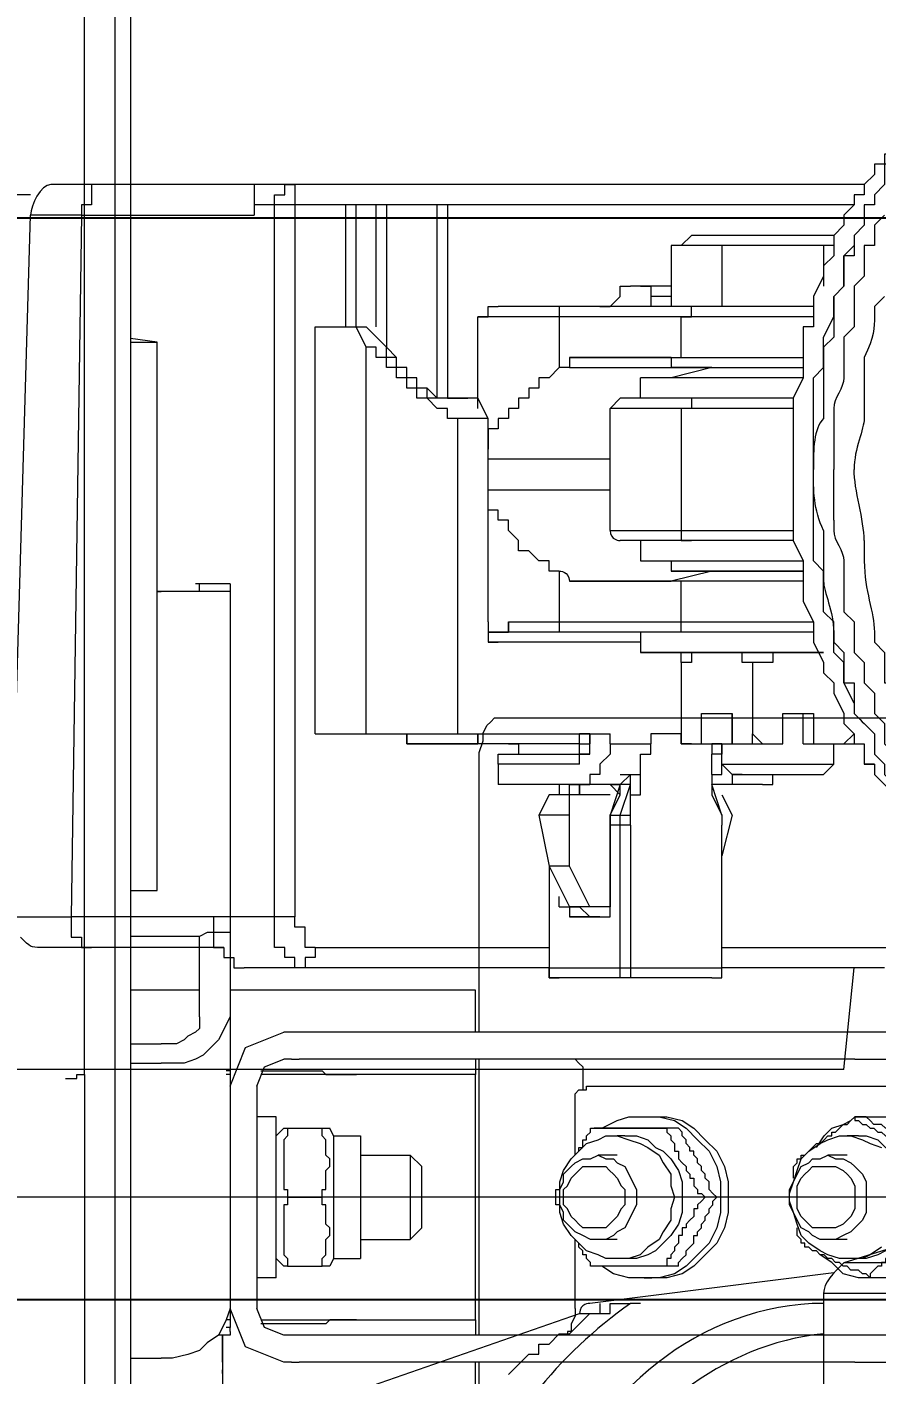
# Model space of a CAD drawing. Header units: millimetres. Extents: x 25083 to 52777, y 24772 to 45779.
# Drawn here: x 38619.2 to 38650.22, y 33425.93 to 33475.11 of the extents above; entities that cross this region are included whole.
import ezdxf

# ---------------------------------------------------------------- set-up
doc = ezdxf.new("R2010")
doc.units = ezdxf.units.MM
doc.layers.add('小车', color=7, linetype='Continuous')
doc.styles.get("Standard").update_dxf_attribs({"font": ''})
doc.styles.get('Standard').set_extended_font_data('SimSun')
doc.dimstyles.new('15', dxfattribs={"dimtxt": 15, "dimasz": 10, "dimexe": 2, "dimexo": 1, "dimgap": 1, "dimtad": 1, "dimdsep": 46, "dimtxsty": 'Standard', "dimcen": 2.5, "dimadec": 0, "dimazin": 0, "dimtfac": 1, "dimtmove": 2, "dimatfit": 3, "dimfxl": 1, "dimtolj": 1, "dimarcsym": 0})
doc.dimstyles.new('ISO-25', dxfattribs={"dimtxt": 2.5, "dimasz": 2.5, "dimexe": 1.25, "dimexo": 0.625, "dimtad": 1, "dimtxsty": 'Standard', "dimcen": 2.5, "dimadec": 0, "dimazin": 0, "dimtfac": 1, "dimtmove": 0, "dimatfit": 3, "dimfxl": 1, "dimarcsym": 0})

# ---------------------------------------------------------------- blocks, each defined once
blk = doc.blocks.new('*D925')
at = {"color": 0, "lineweight": -2}
for p, q in [((29677.862, 34881.662), (29677.862, 32448.293)), ((40733.017, 34757.645), (40733.017, 32448.293)), ((29680.362, 32449.543), (40730.517, 32449.543))]:
    blk.add_line(p, q, dxfattribs=at)
at = {"color": 0}
for points in [[(29680.362, 32449.96), (29680.362, 32449.127), (29677.862, 32449.543)], [(40730.517, 32449.127), (40730.517, 32449.96), (40733.017, 32449.543)]]:
    blk.add_solid(points, dxfattribs=at)
at = {"layer": 'DEFPOINTS', "color": 0}
for p in [(29677.862, 34882.287), (40733.017, 34758.27), (40733.017, 32449.543)]:
    blk.add_point(p, dxfattribs=at)
at = {"color": 0, "insert": (35205.439, 32451.628), "char_height": 2.5, "attachment_point": 5}
blk.add_mtext('11055,15', dxfattribs=at)
blk = doc.blocks.new('zw$D2F4')
at = {"color": 7, "lineweight": 5}
for points in [[(289.66, 871.58), (289.66, 1149.356)], [(257.723, 841.871), (257.723, 1145.643)], [(263.294, 872.322), (288.917, 871.58)], [(263.294, 872.322), (263.294, 870.094)], [(262.179, 864.524), (262.179, 871.208)], [(288.917, 869.723), (288.917, 871.58)], [(290.031, 841.128), (290.031, 870.837)], [(263.294, 870.094), (262.551, 870.094), (262.551, 869.723), (262.179, 869.723), (262.179, 869.351)], [(263.294, 861.924), (263.294, 870.094)], [(288.917, 869.723), (263.294, 870.094)], [(288.917, 869.723), (288.917, 863.41)], [(290.031, 868.98), (290.031, 869.351), (289.289, 869.351), (289.289, 869.723), (288.917, 869.723)], [(242.869, 868.609), (248.811, 851.526)], [(263.294, 864.895), (262.179, 864.895), (262.179, 864.524)], [(262.179, 864.524), (261.808, 864.524), (261.808, 864.152), (261.437, 864.152), (261.437, 863.781)], [(261.437, 852.64), (261.437, 863.781)], [(289.289, 863.41), (288.917, 863.41)], [(289.289, 860.067), (289.289, 863.41)], [(290.031, 863.038), (290.031, 863.41), (289.289, 863.41)], [(261.437, 861.924), (261.808, 861.924), (261.808, 862.296), (262.179, 862.296), (262.179, 862.667), (262.551, 862.667), (263.294, 862.667)], [(263.294, 862.667), (289.289, 862.667)], [(289.289, 862.667), (289.66, 862.667), (289.66, 862.296), (290.031, 862.296)], [(290.031, 862.296), (290.031, 861.924), (289.289, 861.924)], [(262.179, 861.182), (261.808, 861.182), (261.808, 861.553), (261.437, 861.553), (261.437, 861.924)], [(262.179, 861.182), (262.179, 861.553), (262.922, 861.553), (262.922, 861.924), (263.294, 861.924)], [(289.289, 861.924), (263.294, 861.924)], [(262.179, 861.182), (262.179, 852.64)], [(269.978, 861.182), (269.978, 850.412)], [(269.978, 861.182), (284.832, 861.182)], [(284.832, 861.182), (284.832, 859.325)], [(284.832, 860.067), (289.289, 860.067)], [(289.289, 841.499), (289.289, 860.067)], [(269.978, 859.325), (284.09, 859.325)], [(281.49, 855.982), (281.49, 856.354), (281.861, 856.354), (281.861, 856.725), (282.233, 857.097), (282.233, 857.468), (282.604, 857.468), (282.604, 857.839), (282.976, 857.839), (282.976, 858.211), (283.347, 858.211), (283.347, 858.582), (283.718, 858.582), (283.718, 858.953), (284.09, 858.953), (284.09, 859.325)], [(284.832, 859.696), (284.09, 859.325)], [(284.832, 859.325), (284.09, 858.582)], [(284.09, 858.582), (284.832, 859.325)], [(289.289, 859.696), (284.832, 859.696)], [(289.289, 841.499), (289.289, 859.696)], [(284.832, 858.953), (289.289, 858.953)], [(282.233, 856.354), (282.233, 856.725), (282.604, 857.097), (282.604, 857.468), (282.976, 857.468), (282.976, 857.839), (283.347, 857.839), (283.347, 858.211), (283.718, 858.211), (284.09, 858.582)], [(282.233, 856.354), (282.233, 857.097), (282.604, 857.097), (282.604, 857.468), (282.976, 857.468), (282.976, 857.839), (283.347, 857.839), (283.347, 858.211), (283.718, 858.211), (283.718, 858.582), (284.09, 858.582)], [(289.289, 858.582), (284.09, 858.582)], [(269.607, 857.839), (269.607, 855.24)], [(269.607, 851.526), (269.607, 857.839)], [(269.978, 857.839), (269.607, 857.839)], [(269.607, 857.839), (269.978, 857.839)], [(282.233, 856.725), (289.289, 856.725)], [(282.233, 856.354), (282.233, 855.611)], [(282.233, 855.24), (282.233, 856.354)], [(289.289, 856.354), (282.233, 856.354)], [(281.49, 855.982), (269.978, 855.982)], [(281.49, 854.868), (281.49, 855.982)], [(282.233, 855.24), (282.233, 855.611)], [(269.607, 855.24), (269.978, 855.24)], [(269.607, 855.24), (269.978, 855.24)], [(269.978, 855.24), (269.607, 855.24)], [(269.978, 855.24), (269.978, 851.526)], [(273.32, 849.298), (273.32, 854.868)], [(274.063, 854.868), (273.32, 854.868), (273.32, 854.497)], [(273.692, 854.868), (273.692, 854.126)], [(274.063, 854.126), (273.692, 854.126), (273.692, 854.868)], [(274.063, 854.868), (281.49, 854.868)], [(275.92, 852.269), (275.92, 852.64), (276.291, 852.64), (276.291, 853.012), (276.662, 853.383), (276.662, 853.754), (277.034, 853.754), (277.405, 854.126), (277.777, 854.126), (277.777, 854.497), (278.148, 854.497), (278.148, 854.868), (278.519, 854.868)], [(278.891, 854.868), (278.891, 850.412)], [(280.005, 850.412), (280.005, 854.868)], [(283.347, 852.269), (282.976, 852.64), (282.976, 853.012), (282.604, 853.012), (282.604, 853.383), (282.233, 853.383), (282.233, 853.754), (281.861, 853.754), (281.861, 854.126), (281.49, 854.126), (281.49, 854.497), (281.119, 854.497), (281.119, 854.868), (280.747, 854.868), (280.376, 854.868)], [(281.49, 854.868), (282.233, 855.24)], [(281.861, 855.24), (285.204, 855.24)], [(285.204, 842.985), (285.204, 855.24)], [(285.204, 855.24), (285.204, 854.868), (285.575, 854.868), (285.575, 854.497)], [(268.121, 850.041), (268.121, 854.497)], [(268.864, 854.497), (268.121, 854.497)], [(268.864, 851.526), (268.864, 854.497)], [(268.864, 854.497), (269.235, 854.497), (269.235, 854.126)], [(273.32, 849.298), (273.32, 854.497)], [(285.575, 842.985), (285.575, 854.497)], [(246.582, 854.126), (247.325, 853.383), (247.325, 853.012), (247.696, 853.012), (247.696, 852.64), (248.068, 852.269), (248.068, 851.898), (248.811, 851.155), (248.811, 850.783)], [(269.235, 854.126), (269.235, 851.526)], [(269.607, 854.126), (269.607, 853.754)], [(269.607, 854.126), (269.607, 853.754)], [(273.692, 842.985), (273.692, 854.126)], [(273.692, 854.126), (274.063, 854.126)], [(274.063, 854.126), (274.063, 842.985)], [(269.607, 853.754), (269.235, 853.754)], [(269.607, 851.526), (269.607, 853.754)], [(267.007, 853.012), (265.15, 852.64)], [(267.75, 852.64), (267.007, 853.012)], [(267.007, 851.898), (267.007, 853.012)], [(261.437, 852.64), (261.065, 852.64), (261.065, 852.269)], [(261.065, 852.269), (261.065, 852.64), (261.437, 852.64)], [(264.779, 852.64), (261.437, 852.64)], [(265.15, 852.64), (261.437, 852.64)], [(261.437, 852.64), (261.437, 850.041)], [(265.15, 852.64), (263.665, 851.898)], [(265.15, 851.898), (265.15, 852.64)], [(267.75, 850.412), (267.75, 852.64)], [(261.065, 846.699), (261.065, 852.269)], [(263.665, 852.269), (263.665, 851.898), (263.294, 851.898)], [(263.665, 852.269), (264.036, 852.269)], [(263.665, 852.269), (263.665, 851.526)], [(268.121, 852.269), (267.75, 852.269)], [(268.121, 852.269), (267.75, 852.269)], [(268.121, 851.898), (268.121, 852.269)], [(274.063, 852.269), (273.692, 852.269)], [(275.92, 852.269), (274.063, 852.269)], [(285.204, 852.269), (283.347, 852.269)], [(285.575, 852.269), (285.204, 852.269)], [(248.811, 851.526), (248.811, 850.783)], [(263.294, 850.783), (263.294, 851.898)], [(263.665, 851.898), (263.294, 851.898), (263.294, 851.526)], [(263.294, 851.526), (263.294, 851.898)], [(263.294, 851.526), (263.294, 850.783)], [(263.294, 851.155), (263.665, 851.526)], [(263.665, 850.412), (263.665, 851.898)], [(263.665, 851.155), (265.15, 851.898)], [(265.15, 851.898), (267.007, 851.898)], [(267.007, 851.898), (267.75, 851.898)], [(267.75, 851.898), (268.121, 851.898)], [(267.75, 851.526), (268.121, 851.526), (268.121, 851.155)], [(268.121, 851.155), (268.121, 851.526), (267.75, 851.526)], [(268.121, 851.155), (268.121, 851.526), (267.75, 851.526)], [(267.75, 851.526), (268.121, 851.526)], [(268.121, 850.041), (268.121, 851.898)], [(268.121, 851.898), (268.121, 851.526)], [(268.121, 851.526), (268.121, 851.898)], [(268.121, 851.526), (268.121, 851.155)], [(269.607, 850.412), (269.235, 850.412), (268.864, 850.783), (268.493, 850.783), (268.493, 851.155), (268.121, 851.155), (268.121, 851.526)], [(268.864, 851.526), (269.235, 851.526), (269.235, 851.155), (269.607, 851.155)], [(268.864, 851.526), (269.235, 851.526)], [(269.235, 851.526), (269.235, 851.155)], [(269.235, 851.155), (269.235, 851.526), (269.607, 851.526)], [(269.607, 851.155), (269.978, 851.155), (269.978, 851.526)], [(269.607, 851.526), (269.607, 851.155)], [(269.607, 851.526), (269.978, 851.526)], [(275.548, 847.813), (275.548, 851.898)], [(275.548, 851.898), (275.548, 848.184)], [(275.548, 843.356), (275.548, 851.898)], [(283.718, 851.898), (283.347, 851.898)], [(283.347, 851.898), (283.347, 847.813)], [(283.718, 851.898), (283.718, 843.356)], [(283.718, 848.184), (283.718, 851.898)], [(250.296, 842.242), (249.182, 851.155)], [(268.121, 850.412), (268.121, 851.155)], [(269.235, 851.155), (269.607, 851.155)], [(269.978, 851.155), (269.607, 851.155)], [(269.607, 851.155), (269.978, 851.155)], [(248.811, 850.783), (248.811, 850.412), (249.182, 850.412), (249.182, 849.669)], [(249.182, 850.783), (248.811, 850.783)], [(263.294, 850.783), (263.294, 850.412), (263.665, 850.412)], [(263.294, 850.783), (263.294, 850.412), (263.665, 850.412)], [(285.575, 850.783), (285.575, 850.412), (285.946, 850.041), (286.318, 850.041)], [(261.065, 850.041), (261.437, 850.041)], [(261.437, 849.669), (261.065, 849.669), (261.065, 850.041)], [(261.437, 850.041), (266.636, 850.041)], [(261.437, 850.041), (261.437, 846.327)], [(266.636, 850.412), (263.665, 850.412)], [(263.665, 850.412), (266.636, 850.412)], [(266.636, 849.669), (266.636, 850.412)], [(266.636, 850.412), (267.007, 850.412)], [(267.007, 850.412), (266.636, 850.412)], [(266.636, 850.041), (267.007, 850.041)], [(268.121, 850.041), (267.007, 850.412)], [(267.007, 850.412), (267.75, 850.041)], [(267.007, 850.412), (267.007, 850.041)], [(267.007, 850.041), (268.121, 849.669)], [(267.007, 850.041), (267.007, 849.669)], [(268.121, 850.412), (267.75, 850.041)], [(267.75, 850.041), (268.121, 850.041)], [(268.121, 850.412), (268.121, 850.041)], [(268.121, 850.412), (268.121, 850.041)], [(268.121, 849.669), (268.121, 850.041)], [(268.121, 850.041), (268.493, 849.669), (268.493, 849.298), (268.864, 849.298)], [(268.493, 850.041), (268.493, 849.298)], [(269.607, 850.412), (269.978, 850.412)], [(269.607, 850.412), (269.607, 848.927)], [(277.034, 843.728), (277.034, 850.041)], [(277.405, 850.412), (281.861, 850.412)], [(277.405, 850.412), (277.405, 843.728)], [(281.861, 843.728), (281.861, 850.412)], [(282.233, 843.728), (282.233, 850.041)], [(286.318, 850.041), (286.318, 849.669)], [(266.636, 849.669), (261.437, 849.669)], [(266.636, 849.669), (267.007, 849.669)], [(267.007, 849.669), (267.75, 849.669)], [(267.75, 849.669), (267.75, 849.298), (268.493, 849.298)], [(267.75, 849.669), (268.121, 849.669)], [(268.121, 849.669), (268.493, 849.669)], [(286.318, 848.184), (286.318, 849.669)], [(268.864, 849.298), (269.235, 849.298), (269.235, 848.927), (269.607, 848.927)], [(273.692, 849.298), (272.949, 849.298)], [(272.949, 849.298), (272.949, 842.614)], [(272.949, 842.614), (272.949, 849.298)], [(273.692, 842.985), (273.692, 849.298)], [(277.034, 849.298), (276.291, 849.298)], [(276.291, 849.298), (276.291, 843.356)], [(282.233, 849.298), (282.976, 849.298)], [(282.976, 843.356), (282.976, 849.298)], [(286.318, 849.298), (286.318, 848.927), (285.946, 848.927)], [(269.978, 848.555), (269.978, 848.927), (269.607, 848.927)], [(269.978, 847.813), (269.978, 848.555)], [(285.946, 848.927), (285.575, 848.927)], [(285.946, 848.184), (285.946, 848.927)], [(275.92, 846.699), (275.548, 848.184)], [(275.548, 843.356), (275.548, 848.184)], [(276.291, 848.184), (275.92, 848.184)], [(275.92, 848.184), (275.92, 843.356)], [(275.92, 846.699), (275.92, 848.184)], [(283.347, 846.699), (282.976, 848.184)], [(282.976, 843.356), (282.976, 848.184)], [(283.718, 848.184), (283.347, 848.184)], [(283.347, 848.184), (283.347, 843.356)], [(283.347, 846.699), (283.347, 848.184)], [(287.803, 848.184), (285.575, 848.184)], [(287.803, 847.813), (287.803, 848.184)], [(269.607, 847.441), (269.607, 847.813), (269.978, 847.813)], [(269.978, 847.813), (269.607, 847.813), (269.607, 847.07)], [(272.578, 847.813), (269.978, 847.813)], [(272.578, 847.813), (272.949, 847.813), (272.949, 847.441)], [(272.949, 847.07), (272.949, 847.441), (272.578, 847.441), (272.578, 847.813)], [(273.692, 847.441), (273.692, 847.813), (274.063, 847.813)], [(274.063, 847.813), (275.548, 847.813)], [(277.405, 847.813), (277.034, 847.813), (277.034, 847.441)], [(281.861, 847.813), (277.405, 847.813)], [(282.233, 847.441), (281.861, 847.441), (281.861, 847.813)], [(283.718, 847.813), (285.204, 847.813)], [(285.204, 847.813), (285.204, 847.441), (285.575, 847.441)], [(288.175, 847.441), (287.803, 847.813)], [(287.803, 846.327), (287.803, 847.813)], [(269.607, 847.441), (269.607, 845.956)], [(269.607, 847.07), (270.721, 847.07)], [(270.721, 847.07), (270.721, 845.956)], [(272.949, 846.699), (272.949, 847.07)], [(288.175, 842.242), (288.175, 847.441)], [(261.065, 846.699), (261.065, 846.327), (261.437, 846.327)], [(261.065, 846.699), (261.065, 846.327), (261.437, 846.327)], [(267.007, 846.327), (268.121, 846.699)], [(267.75, 846.699), (267.007, 846.327)], [(268.121, 846.699), (267.75, 846.699)], [(268.121, 844.842), (268.121, 846.699)], [(268.493, 846.699), (268.121, 846.699)], [(268.493, 846.699), (269.235, 846.699)], [(268.493, 846.699), (269.235, 846.699)], [(268.493, 846.699), (268.493, 846.327)], [(269.235, 846.327), (269.235, 846.699)], [(269.607, 846.327), (269.607, 846.699), (269.235, 846.699)], [(269.607, 846.327), (269.235, 846.327), (269.235, 846.699)], [(275.92, 843.356), (275.92, 846.699)], [(283.347, 846.699), (283.347, 843.356)], [(261.437, 846.327), (266.636, 846.327)], [(261.437, 846.327), (266.636, 846.327)], [(261.437, 840.385), (261.437, 846.327)], [(262.179, 846.327), (262.179, 839.643)], [(267.007, 845.956), (265.522, 846.327)], [(267.007, 846.327), (266.636, 846.327)], [(267.007, 846.327), (266.636, 846.327)], [(267.75, 846.327), (267.007, 845.956)], [(268.493, 845.584), (268.493, 845.956), (268.121, 845.956), (268.121, 846.327)], [(268.493, 846.327), (268.864, 846.327)], [(268.493, 845.956), (268.864, 846.327)], [(268.864, 846.327), (269.607, 846.327)], [(268.864, 846.327), (268.864, 842.242)], [(272.578, 845.213), (272.578, 845.584), (272.949, 845.584), (272.949, 846.327)], [(287.803, 846.327), (285.575, 846.327)], [(287.803, 842.614), (287.803, 845.956), (287.803, 846.327)], [(268.493, 845.956), (268.493, 842.614)], [(270.721, 845.956), (269.607, 845.956)], [(269.607, 845.956), (270.721, 845.956)], [(269.607, 845.956), (269.607, 844.099)], [(269.607, 845.956), (269.607, 845.213), (269.978, 845.213)], [(269.978, 845.213), (269.607, 844.842), (269.607, 844.099)], [(272.578, 845.213), (269.978, 845.213)], [(272.949, 843.356), (272.949, 844.47), (272.578, 844.47), (272.578, 845.213)], [(268.121, 844.842), (268.121, 844.47), (268.493, 844.47), (268.493, 844.099)], [(269.607, 844.099), (270.721, 844.099)], [(270.721, 844.099), (270.721, 842.985)], [(289.289, 841.499), (288.917, 841.871), (288.546, 841.871), (288.175, 842.242), (287.432, 842.242), (287.061, 842.614), (286.689, 842.614), (285.946, 842.985), (284.832, 842.985), (284.832, 843.356), (282.976, 843.356), (282.233, 843.728), (277.034, 843.728), (276.291, 843.356), (275.92, 843.356), (275.177, 843.356), (274.806, 843.356), (274.063, 842.985), (273.32, 842.985), (272.578, 842.614), (272.206, 842.614), (271.835, 842.242), (271.463, 842.242), (270.721, 841.871), (270.349, 841.871), (269.978, 841.499), (269.607, 841.499)], [(269.607, 843.356), (270.721, 843.356)], [(269.607, 843.356), (269.607, 841.499)], [(249.553, 842.614), (244.726, 842.614)], [(249.553, 842.614), (249.553, 807.334)], [(268.493, 842.614), (268.864, 842.242)], [(270.721, 842.985), (269.607, 842.985)], [(269.607, 842.985), (269.607, 841.871), (269.978, 841.499)], [(271.092, 841.499), (271.835, 841.871), (272.578, 841.871), (272.949, 842.242), (274.063, 842.242), (274.434, 842.614), (275.92, 842.614), (276.291, 842.985), (282.976, 842.985), (283.347, 842.614), (284.09, 842.614), (284.461, 842.614), (285.204, 842.242), (285.946, 842.242), (286.318, 841.871), (287.432, 841.871), (287.803, 841.499)], [(288.175, 841.499), (287.432, 841.499), (287.432, 841.871), (286.318, 841.871), (285.946, 842.242), (284.461, 842.242), (284.09, 842.614), (283.347, 842.614)], [(287.803, 842.614), (286.318, 842.614)], [(287.803, 842.242), (287.803, 842.614)], [(268.864, 842.242), (269.607, 842.242)], [(273.692, 842.242), (273.32, 842.242), (272.949, 841.871), (271.835, 841.871), (271.835, 841.499), (270.721, 841.499)], [(252.153, 837.043), (250.667, 841.871)], [(250.667, 807.706), (250.667, 841.871)], [(257.723, 841.871), (261.437, 841.499)], [(275.92, 841.871), (274.434, 841.871), (274.063, 841.499), (272.949, 841.499), (272.578, 841.128), (271.835, 841.128), (271.463, 840.757), (270.721, 840.757)], [(287.803, 841.128), (286.689, 841.128), (286.318, 841.499), (284.832, 841.499), (284.461, 841.871), (283.347, 841.871)], [(269.607, 841.499), (269.607, 841.128), (268.864, 841.128), (268.864, 840.757), (268.493, 840.757), (267.007, 839.271)], [(268.864, 841.128), (268.864, 840.757)], [(268.864, 840.757), (268.864, 841.128)], [(269.978, 841.499), (269.607, 841.499)], [(295.23, 835.186), (295.23, 835.558), (294.859, 835.558), (294.859, 836.3), (294.488, 836.672), (294.488, 837.043), (294.116, 837.043), (294.116, 837.415), (293.374, 838.157), (293.374, 838.529), (293.002, 838.529), (291.888, 839.643), (291.517, 839.643), (291.145, 840.014), (290.774, 840.014), (290.774, 840.385), (290.031, 840.385), (289.66, 840.757), (289.289, 840.757), (289.289, 841.128), (288.546, 841.128), (288.175, 841.499)], [(291.888, 839.271), (291.888, 839.643), (291.517, 839.643), (291.517, 840.014), (291.145, 840.014), (291.145, 840.385), (290.774, 840.385), (290.774, 840.757), (290.403, 840.757), (290.031, 841.128), (289.66, 841.128), (289.66, 841.499), (289.289, 841.499)], [(270.721, 840.757), (270.349, 840.385), (269.607, 840.385), (269.235, 840.014), (268.864, 840.014), (268.493, 839.643), (268.121, 839.643), (267.007, 838.529), (266.636, 838.529), (264.779, 836.672), (264.408, 836.3), (264.408, 835.929), (264.036, 835.558), (264.036, 834.815), (263.665, 834.815), (263.665, 832.587)], [(269.978, 840.757), (269.235, 840.757), (268.864, 840.385), (268.493, 840.385), (268.121, 840.014), (267.75, 840.014), (267.75, 839.643), (267.378, 839.643), (266.264, 838.529), (265.893, 838.529), (265.893, 838.157), (265.522, 838.157), (265.522, 837.786), (265.15, 837.786), (265.15, 837.415), (264.779, 837.043), (264.779, 836.672), (264.408, 836.672), (264.408, 835.929), (264.036, 835.558), (264.036, 835.186)], [(273.692, 840.757), (273.32, 840.757), (272.949, 840.385), (271.835, 840.385), (271.835, 840.014), (270.721, 840.014), (270.721, 839.643)], [(285.946, 840.385), (285.575, 840.757), (285.204, 840.757)], [(288.917, 840.385), (288.546, 840.757), (287.803, 840.757)]]:
    blk.add_lwpolyline(points, dxfattribs=at)
for points in [[(262.179, 871.208), (262.179, 871.58), (262.179, 871.58), (262.551, 871.951)], [(290.031, 870.837), (290.031, 871.208), (289.289, 871.58), (288.917, 871.58)], [(289.289, 859.696), (289.289, 860.067), (289.289, 860.067), (289.289, 860.067)], [(284.09, 858.582), (284.09, 858.582), (284.09, 858.582), (284.09, 858.582)], [(249.182, 849.669), (247.325, 852.269), (244.726, 854.497), (241.755, 855.24)], [(269.607, 853.754), (269.235, 853.754), (269.235, 853.754), (269.235, 853.754)], [(249.182, 842.614), (249.182, 847.07), (245.84, 851.155), (241.755, 852.269)], [(268.121, 852.269), (268.121, 852.269), (268.121, 852.269), (268.121, 852.269)], [(275.92, 852.269), (275.92, 852.269), (275.92, 851.898), (275.548, 851.898)], [(283.347, 851.898), (283.347, 851.898), (283.347, 852.269), (283.347, 852.269)], [(249.182, 851.155), (249.182, 851.155), (249.182, 851.526), (248.811, 851.526)], [(268.121, 851.898), (268.121, 851.898), (268.121, 851.898), (268.121, 851.898)], [(268.121, 851.526), (268.121, 851.526), (268.121, 851.526), (268.121, 851.898)], [(268.121, 851.526), (268.121, 851.526), (268.121, 851.526), (268.121, 851.526)], [(269.235, 851.155), (269.235, 851.155), (269.235, 851.155), (269.235, 851.155)], [(248.068, 842.614), (247.696, 846.327), (245.097, 849.669), (241.755, 850.783)], [(268.121, 850.412), (268.121, 850.412), (268.121, 850.412), (268.121, 850.412)], [(268.121, 850.412), (268.121, 850.412), (268.121, 850.412), (268.121, 850.412)], [(268.121, 850.412), (268.121, 850.412), (268.121, 850.412), (268.121, 850.412)], [(268.121, 850.412), (268.121, 850.412), (268.121, 850.412), (268.121, 850.412)], [(268.121, 850.041), (268.121, 850.041), (268.121, 850.041), (268.121, 850.041)], [(268.121, 850.041), (268.121, 850.041), (268.121, 850.041), (268.121, 850.041)], [(277.405, 850.412), (277.034, 850.412), (277.034, 850.041), (277.034, 850.041)], [(282.233, 850.041), (282.233, 850.041), (281.861, 850.412), (281.861, 850.412)], [(249.182, 849.298), (249.182, 849.669), (249.182, 849.669), (249.182, 849.669)], [(272.949, 849.298), (272.949, 849.298), (272.949, 849.298), (272.949, 849.298)], [(273.692, 849.298), (273.692, 849.298), (273.692, 849.298), (273.692, 849.298)], [(273.692, 849.298), (273.692, 849.298), (273.692, 849.298), (273.692, 849.298)], [(261.065, 846.699), (261.065, 846.699), (261.065, 846.699), (261.065, 846.699)], [(261.065, 846.699), (261.065, 846.699), (261.065, 846.699), (261.065, 846.699)], [(268.121, 846.699), (267.75, 846.699), (267.75, 846.699), (267.75, 846.699)], [(268.493, 846.699), (268.121, 846.699), (268.121, 846.699), (268.121, 846.699)], [(269.235, 846.699), (269.235, 846.699), (269.235, 846.699), (269.235, 846.699)], [(269.235, 846.699), (269.235, 846.699), (269.235, 846.699), (269.235, 846.699)], [(267.007, 846.327), (267.007, 846.327), (267.007, 846.327), (267.007, 846.327)], [(269.607, 845.956), (269.607, 845.956), (269.607, 845.956), (269.607, 845.956)], [(272.949, 842.614), (272.949, 842.985), (272.949, 843.356), (272.949, 843.356)], [(250.667, 841.871), (250.296, 842.242), (249.925, 842.614), (249.553, 842.614)], [(275.548, 842.614), (275.177, 842.614), (274.434, 842.242), (273.692, 842.242)], [(275.92, 842.614), (275.92, 842.614), (275.92, 842.614), (275.548, 842.614)], [(277.405, 842.614), (277.034, 842.614), (276.291, 842.614), (275.92, 842.614)], [(277.405, 842.614), (278.148, 842.985), (278.891, 842.985), (279.633, 842.985)], [(277.405, 842.614), (277.405, 842.614), (277.405, 842.614), (277.405, 842.614)], [(281.49, 842.614), (281.119, 842.985), (280.376, 842.985), (279.633, 842.985)], [(281.861, 842.614), (281.861, 842.614), (281.49, 842.614), (281.49, 842.614)], [(282.976, 842.614), (282.604, 842.614), (282.233, 842.614), (281.861, 842.614)], [(283.347, 842.614), (283.347, 842.614), (283.347, 842.614), (282.976, 842.614)], [(277.405, 842.242), (277.034, 842.242), (276.662, 841.871), (276.291, 841.871)], [(277.777, 842.242), (277.777, 842.242), (277.405, 842.242), (277.405, 842.242)], [(277.777, 842.242), (278.519, 842.242), (278.891, 842.242), (279.633, 842.242)], [(281.49, 842.242), (280.747, 842.242), (280.376, 842.242), (279.633, 842.242)], [(281.861, 842.242), (281.861, 842.242), (281.49, 842.242), (281.49, 842.242)], [(282.976, 841.871), (282.604, 841.871), (282.233, 842.242), (281.861, 842.242)], [(276.291, 841.871), (276.291, 841.871), (275.92, 841.871), (275.92, 841.871)], [(283.347, 841.871), (282.976, 841.871), (282.976, 841.871), (282.976, 841.871)], [(270.721, 841.499), (270.349, 841.128), (270.349, 841.128), (269.978, 840.757)], [(271.092, 841.499), (271.092, 841.499), (271.092, 841.499), (270.721, 841.499)], [(276.291, 841.128), (275.177, 841.128), (274.434, 840.757), (273.692, 840.757)], [(277.034, 841.128), (276.662, 841.128), (276.662, 841.128), (276.291, 841.128)], [(276.291, 841.128), (276.291, 841.128), (276.291, 841.128), (276.291, 841.128)], [(277.034, 841.128), (277.777, 841.128), (278.891, 841.499), (279.633, 841.499)], [(281.49, 841.128), (281.119, 841.128), (280.376, 841.499), (279.633, 841.499)], [(282.233, 841.128), (281.861, 841.128), (281.861, 841.128), (281.49, 841.128)], [(282.976, 841.128), (282.604, 841.128), (282.604, 841.128), (282.233, 841.128)], [(283.718, 841.128), (283.347, 841.128), (283.347, 841.128), (282.976, 841.128)], [(285.204, 840.757), (284.832, 840.757), (284.461, 840.757), (283.718, 841.128)], [(288.175, 841.499), (288.175, 841.499), (287.803, 841.499), (287.803, 841.499)], [(287.803, 840.757), (287.803, 840.757), (287.803, 841.128), (287.803, 841.128)]]:
    blk.add_open_spline(points, degree=3, dxfattribs=at)
blk = doc.blocks.new('*D470')
at = {"layer": 'DEFPOINTS', "color": 0}
for p in [(36180.039, 116639.326), (36197.537, 116639.326), (36197.537, 116438.26)]:
    blk.add_point(p, dxfattribs=at)
at = {"layer": '小车', "color": 0, "linetype": 'Continuous', "lineweight": -2}
for p, q in [((36180.039, 116638.326), (36180.039, 116436.26)), ((36197.537, 116638.326), (36197.537, 116436.26)), ((36170.039, 116438.26), (36160.039, 116438.26)), ((36180.039, 116438.26), (36197.537, 116438.26)), ((36207.537, 116438.26), (36217.537, 116438.26))]:
    blk.add_line(p, q, dxfattribs=at)
at = {"layer": '小车', "color": 0}
for points in [[(36170.039, 116439.926), (36170.039, 116436.593), (36180.039, 116438.26)], [(36207.537, 116439.926), (36207.537, 116436.593), (36197.537, 116438.26)]]:
    blk.add_solid(points, dxfattribs=at)
at = {"layer": '小车', "color": 0, "insert": (36193.655, 116438.26), "char_height": 15, "attachment_point": 5}
blk.add_mtext('\\A1;17.5', dxfattribs=at)
blk = doc.blocks.new('A$C1A4175F5')
at = {"layer": '小车', "color": 7, "lineweight": 0}
for points in [[(971.501, 773.421), (971.501, 232.516)], [(972.06, 232.376), (972.06, 773.561)], [(973.18, 232.516), (973.18, 314.128)], [(970.521, 259.253), (971.501, 259.393)], [(971.501, 259.253), (970.521, 259.253)], [(970.521, 239.235), (970.521, 259.253)], [(967.861, 250.434), (967.861, 250.154)], [(967.861, 250.434), (968.001, 250.434)], [(967.861, 250.434), (968.981, 250.434)], [(968.981, 250.154), (968.981, 250.434)], [(968.981, 250.434), (969.121, 250.434)], [(967.861, 250.154), (968.001, 250.154), (968.141, 250.154), (968.281, 250.154), (968.561, 250.154), (968.841, 250.154), (969.121, 250.154), (969.541, 250.154), (969.961, 250.154), (970.381, 250.154)], [(967.861, 250.154), (967.861, 237.696)], [(968.981, 250.154), (969.121, 250.154), (969.401, 250.154), (969.541, 250.154), (969.821, 250.154), (970.101, 250.154), (970.381, 250.154)], [(970.381, 250.154), (970.521, 250.154)], [(970.521, 250.154), (970.381, 250.154)], [(958.062, 245.535), (934.684, 245.535)], [(958.762, 243.575), (958.762, 243.995), (958.762, 244.275), (958.622, 244.695), (958.622, 244.975), (958.482, 245.255), (958.342, 245.395), (958.202, 245.535), (958.062, 245.535)], [(958.762, 234.056), (958.762, 243.575)], [(971.501, 239.235), (970.521, 239.235)], [(967.861, 237.696), (968.001, 237.696), (968.141, 237.696), (968.281, 237.696), (968.701, 237.696), (968.981, 237.556), (969.401, 237.556), (969.961, 237.556), (970.381, 237.556)], [(967.861, 237.696), (967.861, 236.156)], [(968.981, 236.156), (968.981, 237.556)], [(970.381, 237.556), (971.501, 237.556)], [(967.861, 236.156), (967.861, 234.616)], [(968.981, 234.616), (968.981, 236.156)], [(958.902, 234.056), (958.902, 235.596)], [(958.902, 235.596), (967.861, 235.596)], [(968.981, 235.596), (971.501, 235.596)], [(967.861, 234.616), (968.001, 234.336), (968.141, 234.056), (968.281, 233.776), (968.561, 233.496), (968.841, 233.216), (969.121, 233.076), (969.541, 232.936), (969.961, 232.936), (970.381, 232.936)], [(967.861, 234.616), (967.861, 223.977)], [(968.981, 234.616), (968.981, 234.476), (968.981, 234.196), (969.121, 234.056), (969.401, 233.916), (969.541, 233.776), (969.821, 233.636), (970.101, 233.636), (970.381, 233.636)], [(942.104, 234.056), (945.043, 234.056)], [(945.043, 234.056), (965.341, 234.056)], [(965.341, 234.056), (965.621, 234.056)], [(965.621, 234.056), (965.901, 234.056)], [(967.861, 232.096), (967.301, 233.496), (965.901, 234.056)], [(971.501, 233.636), (970.381, 233.636)], [(945.043, 233.076), (942.104, 233.076)], [(945.043, 233.076), (965.341, 233.076)], [(955.262, 233.076), (955.122, 232.936), (954.982, 232.796), (954.982, 232.656), (954.982, 232.516), (954.982, 232.376), (954.982, 232.236), (954.982, 232.096)], [(958.762, 222.997), (958.762, 233.076)], [(958.902, 233.076), (958.902, 232.516)], [(966.741, 232.656), (966.461, 232.656), (966.321, 232.656), (966.181, 232.656), (966.041, 232.656), (965.901, 232.656), (965.761, 232.656), (965.621, 232.656), (965.341, 232.656), (965.201, 232.656), (965.061, 232.656), (964.921, 232.656), (964.781, 232.656), (964.641, 232.656), (964.501, 232.656), (964.361, 232.516), (964.221, 232.516), (964.081, 232.516), (963.941, 232.516)], [(965.621, 233.076), (965.341, 233.076)], [(965.621, 233.076), (965.901, 233.076)], [(966.881, 232.096), (966.601, 232.796), (965.901, 233.076)], [(967.861, 232.656), (968.001, 232.656)], [(971.501, 232.936), (970.381, 232.936)], [(958.902, 232.516), (966.741, 232.516)], [(958.902, 223.557), (958.902, 232.516)], [(963.941, 232.516), (963.801, 232.516), (963.661, 232.516), (963.521, 232.516), (963.381, 232.516), (963.241, 232.516)], [(967.861, 232.516), (968.001, 232.516)], [(971.501, 232.516), (971.501, 110.169)], [(972.06, 108.209), (972.06, 232.376)], [(973.18, 232.516), (973.18, 107.649)], [(973.88, 232.376), (973.74, 232.376), (973.6, 232.376), (973.46, 232.376), (973.46, 232.516), (973.32, 232.516), (973.18, 232.516)], [(954.842, 232.096), (941.684, 232.096)], [(955.262, 231.536), (955.262, 231.676), (955.262, 231.816), (955.122, 231.956), (954.982, 231.956), (954.842, 231.956), (954.842, 232.096)], [(954.982, 232.096), (954.982, 231.956)], [(966.881, 232.096), (966.881, 223.977)], [(955.262, 229.576), (955.262, 231.536)], [(945.043, 230.976), (944.483, 230.976), (944.063, 230.976), (943.503, 230.976), (942.943, 230.696), (942.524, 230.416), (942.104, 229.996), (941.824, 229.436), (941.544, 229.016), (941.544, 228.457), (941.404, 227.897), (941.544, 227.197), (941.684, 226.777), (941.964, 226.217), (942.384, 225.797), (942.803, 225.517), (943.363, 225.237), (943.783, 225.097), (944.343, 225.097), (944.903, 225.097), (945.463, 225.237), (945.883, 225.657), (946.303, 225.937)], [(942.244, 229.716), (942.384, 229.856), (942.524, 229.856), (942.663, 229.996), (942.803, 229.996), (942.943, 230.136), (943.083, 230.136), (943.223, 230.276), (943.363, 230.276), (943.503, 230.416), (943.643, 230.416), (943.783, 230.556), (943.923, 230.556), (944.063, 230.696), (944.203, 230.696), (944.343, 230.696), (944.483, 230.836), (944.623, 230.976)], [(945.043, 230.976), (945.043, 230.836), (944.903, 230.836), (944.763, 230.696), (944.623, 230.696), (944.483, 230.556), (944.343, 230.556), (944.203, 230.416), (944.063, 230.416), (943.923, 230.276), (943.783, 230.276), (943.643, 230.136), (943.503, 230.136), (943.363, 229.996), (943.223, 229.996), (943.083, 229.996), (942.943, 229.856), (942.803, 229.716), (942.663, 229.716)], [(944.623, 230.976), (945.043, 230.976)], [(947.283, 229.156), (947.143, 229.296), (947.143, 229.436), (947.003, 229.436), (947.003, 229.576), (946.863, 229.576), (946.723, 229.716), (946.583, 229.856), (946.443, 229.996), (946.303, 229.996), (946.163, 230.136), (946.023, 230.276), (945.883, 230.276), (945.883, 230.416), (945.743, 230.416), (945.603, 230.556), (945.463, 230.696), (945.323, 230.696), (945.183, 230.836), (945.043, 230.976)], [(946.443, 229.856), (946.163, 230.276), (945.883, 230.556), (945.463, 230.696), (945.183, 230.836)], [(952.462, 230.976), (951.903, 230.976), (951.343, 230.836), (950.923, 230.556), (950.503, 230.136), (950.083, 229.716), (949.803, 229.156), (949.663, 228.597), (949.663, 228.037), (949.663, 227.477), (949.803, 226.917), (950.083, 226.357), (950.503, 225.937), (950.923, 225.517), (951.343, 225.237), (951.903, 225.097), (952.462, 225.097)], [(954.282, 230.556), (953.722, 230.836), (953.302, 230.976), (952.742, 230.976), (952.183, 230.976), (951.623, 230.836), (951.203, 230.556), (950.783, 230.136), (950.363, 229.716), (950.083, 229.156), (949.943, 228.597), (949.943, 228.037), (949.943, 227.477), (950.083, 226.917), (950.363, 226.357), (950.783, 225.937), (951.203, 225.517), (951.623, 225.237), (952.183, 225.097), (952.742, 225.097), (953.302, 225.097), (953.862, 225.237), (954.282, 225.517)], [(952.742, 230.976), (952.462, 230.976)], [(966.181, 225.097), (966.181, 230.976)], [(966.181, 230.976), (966.881, 230.976)], [(944.903, 230.276), (944.623, 230.276), (944.203, 230.136), (943.923, 229.856), (943.503, 229.716), (943.223, 229.436), (943.083, 229.016), (942.943, 228.597), (942.943, 228.177), (942.943, 227.897), (942.943, 227.477), (943.083, 227.057), (943.223, 226.637), (943.503, 226.357), (943.923, 226.077), (944.203, 225.937), (944.623, 225.797), (944.903, 225.797)], [(947.423, 228.177), (947.283, 228.597), (947.143, 229.016), (947.003, 229.436), (946.723, 229.716), (946.303, 229.996), (946.023, 230.136), (945.603, 230.276), (945.183, 230.276), (944.763, 230.136), (944.483, 229.996), (944.063, 229.856)], [(944.063, 226.217), (944.483, 225.937), (944.763, 225.797), (945.183, 225.797), (945.603, 225.797), (946.023, 225.937), (946.303, 226.077), (946.723, 226.357), (947.003, 226.637), (947.143, 227.057), (947.283, 227.477), (947.423, 227.897)], [(944.903, 230.276), (945.323, 230.276)], [(950.083, 228.037), (950.223, 228.177), (950.363, 228.317), (950.363, 228.457), (950.363, 228.597), (950.503, 228.737), (950.503, 228.877), (950.643, 229.016), (950.643, 229.156), (950.783, 229.296), (950.783, 229.436), (950.923, 229.576), (950.923, 229.716), (951.063, 229.716), (951.063, 229.856), (951.203, 229.996), (951.203, 230.136), (951.343, 230.276), (951.343, 230.416), (951.483, 230.556)], [(953.442, 230.276), (953.022, 230.276), (952.602, 230.136), (952.323, 229.856), (952.043, 229.716), (951.763, 229.436), (951.483, 229.016), (951.343, 228.597), (951.343, 228.177), (951.343, 227.897), (951.343, 227.477), (951.483, 227.057), (951.763, 226.637), (952.043, 226.357), (952.323, 226.077), (952.602, 225.937), (953.022, 225.797), (953.442, 225.797)], [(951.483, 230.556), (951.903, 230.556)], [(951.483, 230.556), (951.623, 230.556), (951.763, 230.556), (951.903, 230.556), (952.043, 230.556), (952.183, 230.556), (952.323, 230.556), (952.462, 230.556), (952.602, 230.556), (952.742, 230.556), (952.882, 230.556), (953.022, 230.556), (953.162, 230.556), (953.302, 230.556), (953.442, 230.556), (953.582, 230.556), (953.722, 230.556), (953.862, 230.556), (954.002, 230.556), (954.142, 230.556)], [(951.903, 230.556), (951.903, 230.416), (951.763, 230.276), (951.763, 230.136), (951.623, 229.996)], [(955.822, 228.177), (955.822, 228.597), (955.682, 229.016), (955.402, 229.436), (955.122, 229.716), (954.842, 229.996), (954.422, 230.136), (954.142, 230.276), (953.722, 230.276), (953.302, 230.136), (952.882, 229.996), (952.602, 229.856), (952.183, 229.576), (952.043, 229.296), (951.763, 228.877), (951.763, 228.457), (951.623, 228.037), (951.763, 227.617), (951.763, 227.197), (952.043, 226.777), (952.183, 226.497), (952.602, 226.217), (952.882, 225.937), (953.302, 225.797), (953.722, 225.797), (954.142, 225.797), (954.422, 225.937), (954.842, 226.077), (955.122, 226.357), (955.402, 226.637), (955.682, 227.057), (955.822, 227.477), (955.822, 227.897)], [(954.562, 230.556), (954.422, 230.556), (954.282, 230.556), (954.142, 230.556), (954.002, 230.556), (953.862, 230.556), (953.722, 230.556), (953.582, 230.556), (953.442, 230.556), (953.302, 230.556), (953.162, 230.556), (953.022, 230.556), (952.882, 230.556), (952.742, 230.556), (952.602, 230.556), (952.462, 230.556), (952.323, 230.556), (952.183, 230.556), (952.043, 230.556), (951.903, 230.556)], [(953.442, 230.276), (953.722, 230.276)], [(954.142, 230.556), (954.562, 230.556)], [(955.122, 229.716), (955.122, 229.856), (954.982, 229.856), (954.982, 229.996), (954.982, 230.136), (954.842, 230.136), (954.842, 230.276), (954.702, 230.416), (954.702, 230.556), (954.562, 230.556)], [(963.101, 230.276), (963.101, 225.797)], [(964.081, 230.276), (963.101, 230.276)], [(964.081, 230.276), (964.221, 230.556)], [(964.081, 230.276), (964.081, 225.797)], [(964.501, 228.037), (964.501, 228.177), (964.501, 228.317), (964.361, 228.317), (964.361, 228.457), (964.361, 228.597), (964.361, 228.737), (964.361, 228.877), (964.361, 229.016), (964.221, 229.156), (964.221, 229.296), (964.221, 229.436), (964.361, 229.576), (964.361, 229.716), (964.361, 229.856), (964.361, 229.996), (964.361, 230.136), (964.501, 230.276), (964.501, 230.416), (964.501, 230.556)], [(964.501, 230.556), (964.221, 230.556)], [(965.761, 230.556), (964.501, 230.556)], [(965.761, 230.556), (965.761, 230.416), (965.761, 230.276), (965.901, 230.136), (965.901, 229.996), (965.901, 229.856), (965.901, 229.716), (965.901, 229.576), (965.901, 229.436), (965.901, 229.296), (965.901, 229.156), (965.901, 229.016), (965.901, 228.877), (965.901, 228.737), (965.901, 228.597), (965.901, 228.457), (965.901, 228.317), (965.761, 228.317), (965.761, 228.177), (965.761, 228.037)], [(965.901, 230.556), (965.761, 230.556)], [(966.181, 230.276), (965.901, 230.556)], [(951.623, 229.996), (951.623, 229.856), (951.623, 229.716), (951.483, 229.716), (951.483, 229.576), (951.483, 229.436), (951.343, 229.296), (951.203, 229.156), (951.203, 229.016), (951.063, 228.877), (951.063, 228.737), (950.923, 228.737), (950.923, 228.597), (950.923, 228.457), (950.783, 228.317), (950.783, 228.177), (950.643, 228.177), (950.503, 228.037)], [(945.323, 229.576), (946.023, 229.576)], [(953.722, 229.576), (954.422, 229.576)], [(960.862, 229.156), (961.282, 229.576)], [(961.282, 229.576), (961.282, 226.497)], [(963.101, 229.576), (961.282, 229.576)], [(947.283, 228.737), (947.283, 228.877), (947.283, 229.016), (947.283, 229.156)], [(960.862, 226.917), (960.862, 229.156)], [(955.962, 228.037), (955.962, 228.177), (955.962, 228.317), (955.822, 228.317), (955.822, 228.457)], [(950.083, 228.037), (950.503, 228.037)], [(951.483, 225.517), (951.483, 225.657), (951.343, 225.797), (951.203, 225.937), (951.203, 226.077), (951.063, 226.217), (950.923, 226.357), (950.923, 226.497), (950.923, 226.637), (950.783, 226.637), (950.783, 226.777), (950.643, 226.917), (950.643, 227.057), (950.503, 227.197), (950.503, 227.337), (950.363, 227.477), (950.363, 227.617), (950.223, 227.757), (950.223, 227.897), (950.083, 228.037)], [(950.503, 228.037), (950.643, 227.897), (950.783, 227.757), (950.783, 227.617), (950.923, 227.617), (950.923, 227.477), (950.923, 227.337), (951.063, 227.197), (951.203, 227.057), (951.203, 226.917), (951.343, 226.917), (951.343, 226.777), (951.343, 226.637), (951.483, 226.637), (951.483, 226.497), (951.483, 226.357), (951.623, 226.217), (951.623, 226.077), (951.763, 225.937), (951.763, 225.797), (951.903, 225.797), (951.903, 225.657), (951.903, 225.517)], [(955.822, 227.617), (955.822, 227.757), (955.962, 227.757), (955.962, 227.897), (955.962, 228.037)], [(964.501, 225.517), (964.501, 225.657), (964.501, 225.797), (964.361, 225.937), (964.361, 226.077), (964.361, 226.217), (964.361, 226.357), (964.361, 226.497), (964.221, 226.637), (964.221, 226.777), (964.221, 226.917), (964.361, 227.057), (964.361, 227.197), (964.361, 227.337), (964.361, 227.477), (964.361, 227.617), (964.361, 227.757), (964.501, 227.757), (964.501, 227.897), (964.501, 228.037)], [(965.761, 228.037), (964.501, 228.037)], [(965.761, 228.037), (965.761, 227.897), (965.761, 227.757), (965.901, 227.757), (965.901, 227.617), (965.901, 227.477), (965.901, 227.337), (965.901, 227.197), (965.901, 227.057), (965.901, 226.917), (965.901, 226.777), (965.901, 226.637), (965.901, 226.497), (965.901, 226.357), (965.901, 226.217)], [(942.384, 226.917), (942.524, 226.777), (942.524, 226.637), (942.663, 226.637), (942.803, 226.497), (942.943, 226.497), (942.943, 226.357), (943.083, 226.357), (943.223, 226.217), (943.363, 226.077), (943.503, 226.077), (943.503, 225.937), (943.643, 225.937), (943.783, 225.797), (943.923, 225.797), (943.923, 225.657), (944.063, 225.657), (944.063, 225.517), (944.203, 225.517), (944.343, 225.377), (944.483, 225.237), (944.483, 225.097)], [(947.003, 226.357), (947.003, 226.497), (947.143, 226.637), (947.143, 226.777), (947.143, 226.917)], [(960.862, 226.917), (961.282, 226.497)], [(944.483, 225.097), (944.623, 225.237), (944.763, 225.237), (944.903, 225.377), (945.043, 225.377), (945.183, 225.377), (945.323, 225.517), (945.463, 225.517), (945.603, 225.657), (945.743, 225.657), (945.883, 225.797), (946.023, 225.797), (946.163, 225.937), (946.303, 225.937), (946.443, 226.077), (946.583, 226.077), (946.723, 226.217), (946.863, 226.217), (946.863, 226.357), (947.003, 226.357)], [(945.323, 226.497), (946.023, 226.497)], [(953.722, 226.497), (954.422, 226.497)], [(954.702, 225.517), (954.702, 225.657), (954.842, 225.797), (954.842, 225.937), (954.982, 225.937), (954.982, 226.077), (955.122, 226.217), (955.122, 226.357)], [(955.262, 223.977), (955.262, 226.497)], [(963.101, 226.497), (961.282, 226.497)], [(944.903, 225.797), (945.323, 225.797)], [(953.442, 225.797), (953.722, 225.797)], [(964.081, 225.797), (963.101, 225.797)], [(964.081, 225.797), (964.221, 225.517)], [(965.901, 226.217), (965.901, 226.077), (965.901, 225.937), (965.761, 225.797), (965.761, 225.657), (965.761, 225.517)], [(966.181, 225.797), (965.901, 225.517)], [(951.483, 225.517), (951.903, 225.517)], [(951.903, 225.517), (952.043, 225.517), (952.183, 225.517), (952.323, 225.517), (952.462, 225.517), (952.602, 225.517), (952.742, 225.517), (952.882, 225.517), (953.022, 225.517), (953.162, 225.517), (953.302, 225.517), (953.442, 225.517), (953.582, 225.517)], [(953.582, 225.517), (953.722, 225.517), (953.862, 225.517), (954.002, 225.517), (954.142, 225.517), (954.282, 225.517), (954.422, 225.517), (954.562, 225.517), (954.702, 225.517)], [(964.221, 225.517), (964.501, 225.517)], [(965.761, 225.517), (964.501, 225.517)], [(965.761, 225.517), (965.901, 225.517)], [(944.063, 225.097), (944.483, 225.097)], [(952.742, 225.097), (952.462, 225.097)], [(966.181, 225.097), (966.881, 225.097)], [(955.262, 223.977), (955.262, 223.837), (955.262, 223.697), (955.402, 223.417), (955.402, 223.277), (955.402, 223.137), (955.542, 223.137), (955.542, 222.997), (955.682, 222.997)], [(965.901, 222.017), (967.301, 222.577), (967.861, 223.977)], [(965.901, 222.997), (966.601, 223.277), (966.881, 223.977)], [(967.861, 223.977), (968.001, 223.557), (968.141, 223.277), (968.281, 222.997), (968.701, 222.717), (968.981, 222.437), (969.401, 222.297), (969.961, 222.157), (970.381, 222.157)], [(967.861, 223.977), (967.861, 223.277)], [(958.902, 223.557), (958.902, 222.997)], [(966.741, 223.557), (958.902, 223.557)], [(963.241, 223.557), (963.381, 223.557), (963.521, 223.557), (963.661, 223.557), (963.801, 223.557), (963.941, 223.557), (964.081, 223.557), (964.221, 223.557), (964.361, 223.417), (964.501, 223.417), (964.641, 223.417), (964.781, 223.417), (964.921, 223.417), (965.061, 223.417), (965.201, 223.417), (965.341, 223.417), (965.621, 223.417), (965.761, 223.417), (965.901, 223.417), (966.041, 223.417), (966.181, 223.417), (966.321, 223.417), (966.461, 223.417), (966.741, 223.417)], [(967.861, 223.557), (968.001, 223.557)], [(942.104, 222.997), (945.043, 222.997)], [(945.043, 222.997), (965.341, 222.997)], [(965.341, 222.997), (965.621, 222.997)], [(965.621, 222.997), (965.901, 222.997)], [(967.861, 223.277), (968.001, 223.277)], [(967.861, 223.277), (968.001, 223.277)], [(967.861, 223.137), (967.861, 223.277)], [(967.861, 223.137), (967.861, 222.997)], [(967.861, 222.997), (968.001, 222.997)], [(967.861, 222.997), (968.281, 222.997)], [(967.861, 222.997), (968.281, 222.997)], [(968.141, 222.017), (968.141, 222.997)], [(968.141, 222.997), (968.141, 221.737)], [(945.043, 222.017), (942.104, 222.017)], [(945.043, 222.017), (965.341, 222.017)], [(958.762, 212.498), (958.762, 222.017)], [(958.902, 220.477), (958.902, 222.017)], [(965.621, 222.017), (965.341, 222.017)], [(965.621, 222.017), (965.901, 222.017)], [(968.141, 222.017), (968.141, 220.477)], [(971.501, 222.157), (970.381, 222.157)], [(968.141, 221.597), (968.141, 221.737)]]:
    blk.add_lwpolyline(points, dxfattribs=at)
for points in [[(946.023, 229.576), (945.743, 229.436), (945.463, 229.436), (945.183, 229.296), (945.043, 229.156), (944.763, 228.877), (944.623, 228.597), (944.623, 228.317), (944.623, 228.037), (944.623, 227.757), (944.623, 227.477), (944.763, 227.197), (945.043, 226.917), (945.183, 226.777), (945.463, 226.637), (945.743, 226.497), (946.023, 226.497), (946.303, 226.497), (946.583, 226.637), (946.723, 226.777), (947.003, 226.917), (947.143, 227.197), (947.283, 227.477), (947.423, 227.757), (947.423, 228.037), (947.423, 228.317), (947.283, 228.597), (947.143, 228.877), (947.003, 229.156), (946.723, 229.296), (946.583, 229.436), (946.303, 229.436), (946.023, 229.576)], [(954.422, 229.576), (954.142, 229.436), (953.862, 229.436), (953.722, 229.296), (953.442, 229.156), (953.302, 228.877), (953.162, 228.597), (953.022, 228.317), (953.022, 228.037), (953.022, 227.757), (953.162, 227.477), (953.302, 227.197), (953.442, 226.917), (953.722, 226.777), (953.862, 226.637), (954.142, 226.497), (954.422, 226.497), (954.702, 226.497), (954.982, 226.637), (955.262, 226.777), (955.402, 226.917), (955.682, 227.197), (955.682, 227.477), (955.822, 227.757), (955.822, 228.037), (955.822, 228.317), (955.682, 228.597), (955.682, 228.877), (955.402, 229.156), (955.262, 229.296), (954.982, 229.436), (954.702, 229.436), (954.422, 229.576)], [(946.163, 226.917), (946.303, 226.917), (946.583, 226.917), (946.723, 227.057), (946.863, 227.197), (947.003, 227.337), (947.143, 227.617), (947.143, 227.757), (947.143, 228.037), (947.143, 228.317), (947.143, 228.457), (947.003, 228.737), (946.863, 228.877), (946.723, 229.016), (946.583, 229.156), (946.303, 229.156), (946.163, 229.156), (945.883, 229.156), (945.743, 229.156), (945.463, 229.016), (945.323, 228.877), (945.183, 228.737), (945.043, 228.457), (945.043, 228.317), (945.043, 228.037), (945.043, 227.757), (945.043, 227.617), (945.183, 227.337), (945.323, 227.197), (945.463, 227.057), (945.743, 226.917), (945.883, 226.917), (946.163, 226.917)], [(954.562, 229.156), (954.282, 229.156), (954.142, 229.156), (954.002, 229.016), (953.862, 228.877), (953.722, 228.737), (953.582, 228.457), (953.442, 228.317), (953.442, 228.037), (953.442, 227.757), (953.582, 227.617), (953.722, 227.337), (953.862, 227.197), (954.002, 227.057), (954.142, 226.917), (954.282, 226.917), (954.562, 226.917), (954.702, 226.917), (954.982, 226.917), (955.122, 227.057), (955.262, 227.197), (955.402, 227.337), (955.542, 227.617), (955.682, 227.757), (955.682, 228.037), (955.682, 228.317), (955.542, 228.457), (955.402, 228.737), (955.262, 228.877), (955.122, 229.016), (954.982, 229.156), (954.702, 229.156), (954.562, 229.156)]]:
    blk.add_lwpolyline(points, close=True, dxfattribs=at)
at = {"layer": '小车', "color": 1, "lineweight": 0}
blk.add_lwpolyline([(930.905, 228.037), (977.38, 228.037)], dxfattribs=at)
at = {"layer": '小车'}
dim = blk.add_linear_dim(base=(229.857, 249.006), p1=(212.358, 450.073), p2=(229.857, 450.073), dimstyle='15', override={"dimfxl": 0.18}, dxfattribs=at)
dim.commit()
dim.dimension.update_dxf_attribs({"geometry": '*D470', "text_midpoint": (225.974, 249.006), "dimtype": 128, "insert": (-35967.681, -116189.253)})
blk = doc.blocks.new('zw$50CE')
blk.add_blockref('zw$D2F4', (22.01, 103.569))
at = {"layer": '小车', "ltscale": 10, "xscale": -1, "rotation": 270}
blk.add_blockref('A$C1A4175F5', (47.032, 0), dxfattribs=at)

msp = doc.modelspace()

# ---------------------------------------------------------------- linework, layer by layer
at = {"color": 1, "ltscale": 15}
for p, q in [((37659.964, 33468.149), (40674.281, 33468.149)), ((29782.964, 33428.649), (40674.281, 33428.649))]:
    msp.add_line(p, q, dxfattribs=at)

# ---------------------------------------------------------------- block references
at = {"rotation": 90}
msp.add_blockref('zw$50CE', (39594.481, 33157.316), dxfattribs=at)

# ---------------------------------------------------------------- dimensions: what is measured, and where the dimension line sits
dim = msp.add_linear_dim(base=(40733.0166, 32449.5434), p1=(29677.8617, 34882.2868), p2=(40733.0166, 34758.2702), dimstyle='ISO-25')
dim.commit()
dim.dimension.update_dxf_attribs({"geometry": '*D925', "text_midpoint": (35205.4391, 32449.5434), "dimtype": 160})

doc.saveas('drawing.dxf')
